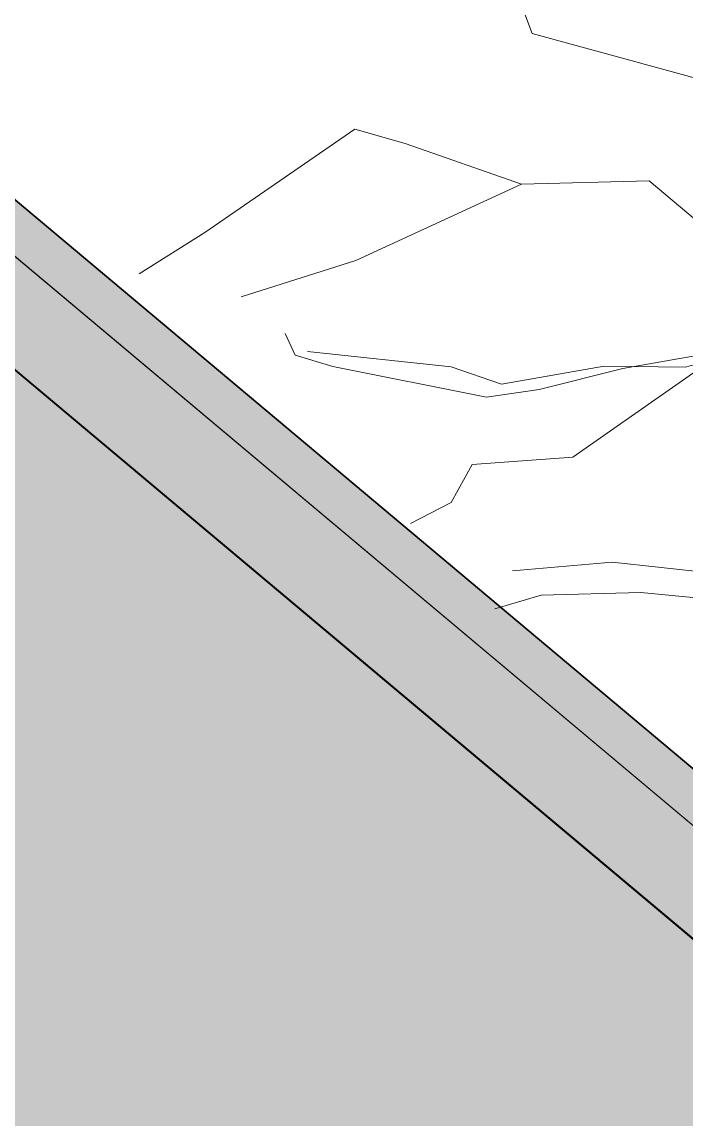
# Model space of a CAD drawing. Header units: millimetres. Extents: x -2481 to 9238, y -476 to 10647.
# Drawn here: x 4549.5 to 4702.5, y 3145.3 to 3398 of the extents above; entities that cross this region are included whole.
import ezdxf

# ---------------------------------------------------------------- set-up
doc = ezdxf.new("R2010")
doc.units = ezdxf.units.MM
for name, color, linetype, lineweight in [('A-RYS ELEWACJI', 30, 'Continuous', 35), ('B-DACHÓWKA', 250, 'Continuous', 0), ('B-materiały', 9, 'Continuous', 0), ('C-DACH CIENKA', 191, 'Continuous', 0), ('Layer1', 7, 'Continuous', 0)]:
    doc.layers.add(name, color=color, linetype=linetype, lineweight=lineweight)
doc.layers.add('B-BIAŁY ELEM', color=7, linetype='Continuous', lineweight=0, true_color=0xf0f0f0)

msp = doc.modelspace()

# ---------------------------------------------------------------- hatches: boundary and pattern name
at = {"layer": 'B-BIAŁY ELEM', "transparency": 33554687}
h = msp.add_hatch(color=256, dxfattribs=at)
h.dxf.hatch_style = 1
h.paths.add_polyline_path([(4277.23, 3544.94), (3711.87, 3075.57), (3711.87, 2656.45), (4307.87, 2656.45), (4307.87, 2756.88), (4310.39, 2756.88), (4310.39, 2753.88), (4307.87, 2753.88), (4307.87, 2656.45), (3711.87, 2656.45), (3711.87, 2753.88), (3711.87, 2656.45), (4636.87, 2656.45), (4636.87, 2671.45), (4642.23, 2671.45), (4656.87, 2671.45), (4656.87, 2906.88), (4766.87, 2906.88), (4766.87, 2671.45), (4786.87, 2671.45), (4786.87, 2656.45), (4811.87, 2656.45), (4811.87, 2730.68), (4811.83, 2730.68), (4811.83, 2731.95), (4811.83, 2783.75), (4811.83, 2783.75), (4811.83, 2785.02), (4811.83, 2836.72), (4811.83, 2836.72), (4811.83, 2837.99), (4811.83, 2889.85), (4811.83, 2889.85), (4811.83, 2891.13), (4811.83, 2942.99), (4811.83, 2942.99), (4811.83, 2944.26), (4811.83, 2996.12), (4811.68, 2996.12), (4811.68, 2997.4), (4811.68, 3096.33)])
at = {"layer": 'B-DACHÓWKA', "transparency": 33554636}
h = msp.add_hatch(color=256, dxfattribs=at)
h.dxf.hatch_style = 1
h.paths.add_polyline_path([(4261.87, 3583.94), (4261.87, 3557.83), (4876.08, 3042.45), (4876.08, 3068.53)])
h.paths.add_polyline_path([(4876.08, 3068.56), (4882.49, 3076.2), (4261.87, 3596.99), (4261.87, 3583.94)])

# ---------------------------------------------------------------- linework, layer by layer
at = {"layer": 'A-RYS ELEWACJI'}
for p, q in [((4261.87, 3596.99), (4882.5, 3076.2)), ((4261.87, 3557.83), (4876.08, 3042.45))]:
    msp.add_line(p, q, dxfattribs=at)
at = {"layer": 'B-materiały'}
for points in [[(4261.87, 3596.99), (4261.87, 3583.94), (4876.08, 3068.56), (4882.49, 3076.2), (4261.87, 3596.99)], [(4261.87, 3583.94), (4261.87, 3557.83), (4876.08, 3042.45), (4876.08, 3068.53), (4261.87, 3583.94)], [(3711.87, 3096.33), (4261.87, 3557.83), (4811.87, 3096.17), (4811.87, 2656.45), (4786.87, 2656.45), (4786.87, 2671.45), (4766.87, 2671.45), (4766.87, 2906.88), (4656.87, 2906.88), (4656.87, 2671.45), (4642.23, 2671.45), (4636.87, 2671.45), (4636.87, 2656.45), (3711.87, 2656.45), (3711.87, 2755.22), (4307.87, 2755.22), (4307.87, 2909.11), (3711.87, 2908.99), (3711.87, 3096.33)]]:
    msp.add_lwpolyline(points, dxfattribs=at)
at = {"layer": 'C-DACH CIENKA'}
msp.add_line((4261.87, 3583.94), (4876.08, 3068.53), dxfattribs=at)
at = {"layer": 'Layer1'}
for p, q in [((4667.04, 3395.31), (4662.53, 3407.15)), ((4667.04, 3395.31), (4662.53, 3407.15)), ((4667.04, 3395.31), (4662.53, 3407.15)), ((4667.04, 3395.31), (4662.53, 3407.15)), ((4667.04, 3395.31), (4662.53, 3407.15)), ((4667.04, 3395.31), (4662.53, 3407.15)), ((4667.04, 3395.31), (4662.53, 3407.15)), ((4667.04, 3395.31), (4662.53, 3407.15)), ((4715.38, 3382.06), (4667.04, 3395.31)), ((4715.38, 3382.06), (4667.04, 3395.31)), ((4715.38, 3382.06), (4667.04, 3395.31)), ((4715.38, 3382.06), (4667.04, 3395.31)), ((4715.38, 3382.06), (4667.04, 3395.31)), ((4715.38, 3382.06), (4667.04, 3395.31)), ((4715.38, 3382.06), (4667.04, 3395.31)), ((4715.38, 3382.06), (4667.04, 3395.31)), ((4626.23, 3373.27), (4591.65, 3349.43)), ((4626.23, 3373.27), (4591.65, 3349.43)), ((4626.23, 3373.27), (4591.65, 3349.43)), ((4626.23, 3373.27), (4591.65, 3349.43)), ((4626.23, 3373.27), (4591.65, 3349.43)), ((4626.23, 3373.27), (4591.65, 3349.43)), ((4626.23, 3373.27), (4591.65, 3349.43)), ((4626.23, 3373.27), (4591.65, 3349.43)), ((4637.8, 3369.97), (4626.23, 3373.27)), ((4637.8, 3369.97), (4626.23, 3373.27)), ((4637.8, 3369.97), (4626.23, 3373.27)), ((4637.8, 3369.97), (4626.23, 3373.27)), ((4637.8, 3369.97), (4626.23, 3373.27)), ((4637.8, 3369.97), (4626.23, 3373.27)), ((4637.8, 3369.97), (4626.23, 3373.27)), ((4637.8, 3369.97), (4626.23, 3373.27)), ((4664.6, 3360.59), (4637.8, 3369.97)), ((4664.6, 3360.59), (4637.8, 3369.97)), ((4664.6, 3360.59), (4637.8, 3369.97)), ((4664.6, 3360.59), (4637.8, 3369.97)), ((4664.6, 3360.59), (4637.8, 3369.97)), ((4664.6, 3360.59), (4637.8, 3369.97)), ((4664.6, 3360.59), (4637.8, 3369.97)), ((4664.6, 3360.59), (4637.8, 3369.97)), ((4694.02, 3361.33), (4664.6, 3360.59)), ((4694.02, 3361.33), (4664.6, 3360.59)), ((4694.02, 3361.33), (4664.6, 3360.59)), ((4694.02, 3361.33), (4664.6, 3360.59)), ((4694.02, 3361.33), (4664.6, 3360.59)), ((4694.02, 3361.33), (4664.6, 3360.59)), ((4694.02, 3361.33), (4664.6, 3360.59)), ((4694.02, 3361.33), (4664.6, 3360.59)), ((4706.48, 3350.87), (4694.02, 3361.33)), ((4706.48, 3350.87), (4694.02, 3361.33)), ((4706.48, 3350.87), (4694.02, 3361.33)), ((4706.48, 3350.87), (4694.02, 3361.33)), ((4706.48, 3350.87), (4694.02, 3361.33)), ((4706.48, 3350.87), (4694.02, 3361.33)), ((4706.48, 3350.87), (4694.02, 3361.33)), ((4706.48, 3350.87), (4694.02, 3361.33)), ((4664.6, 3360.59), (4626.44, 3343.03)), ((4664.6, 3360.59), (4626.44, 3343.03)), ((4664.6, 3360.59), (4626.44, 3343.03)), ((4664.6, 3360.59), (4626.44, 3343.03)), ((4664.6, 3360.59), (4626.44, 3343.03)), ((4664.6, 3360.59), (4626.44, 3343.03)), ((4664.6, 3360.59), (4626.44, 3343.03)), ((4664.6, 3360.59), (4626.44, 3343.03)), ((4591.65, 3349.43), (4576.49, 3339.9)), ((4591.65, 3349.43), (4576.49, 3339.9)), ((4591.65, 3349.43), (4576.49, 3339.9)), ((4591.65, 3349.43), (4576.49, 3339.9)), ((4591.65, 3349.43), (4576.49, 3339.9)), ((4591.65, 3349.43), (4576.49, 3339.9)), ((4591.65, 3349.43), (4576.49, 3339.9)), ((4591.65, 3349.43), (4576.49, 3339.9)), ((4626.44, 3343.03), (4600.01, 3334.67)), ((4626.44, 3343.03), (4600.01, 3334.67)), ((4626.44, 3343.03), (4600.01, 3334.67)), ((4626.44, 3343.03), (4600.01, 3334.67)), ((4626.44, 3343.03), (4600.01, 3334.67)), ((4626.44, 3343.03), (4600.01, 3334.67)), ((4626.44, 3343.03), (4600.01, 3334.67)), ((4626.44, 3343.03), (4600.01, 3334.67)), ((4612.46, 3321.24), (4610.18, 3326.21)), ((4612.46, 3321.24), (4610.18, 3326.21)), ((4612.46, 3321.24), (4610.18, 3326.21)), ((4612.46, 3321.24), (4610.18, 3326.21)), ((4612.46, 3321.24), (4610.18, 3326.21)), ((4612.46, 3321.24), (4610.18, 3326.21)), ((4612.46, 3321.24), (4610.18, 3326.21)), ((4612.46, 3321.24), (4610.18, 3326.21)), ((4702.27, 3318.46), (4729.37, 3325.6)), ((4702.27, 3318.46), (4729.37, 3325.6)), ((4702.27, 3318.46), (4729.37, 3325.6)), ((4702.27, 3318.46), (4729.37, 3325.6)), ((4702.27, 3318.46), (4729.37, 3325.6)), ((4702.27, 3318.46), (4729.37, 3325.6)), ((4702.27, 3318.46), (4729.37, 3325.6)), ((4702.27, 3318.46), (4729.37, 3325.6)), ((4621.14, 3318.58), (4612.46, 3321.24)), ((4621.14, 3318.58), (4612.46, 3321.24)), ((4621.14, 3318.58), (4612.46, 3321.24)), ((4621.14, 3318.58), (4612.46, 3321.24)), ((4621.14, 3318.58), (4612.46, 3321.24)), ((4621.14, 3318.58), (4612.46, 3321.24)), ((4621.14, 3318.58), (4612.46, 3321.24)), ((4621.14, 3318.58), (4612.46, 3321.24)), ((4615.31, 3322.03), (4648.42, 3318.55)), ((4615.31, 3322.03), (4648.42, 3318.55)), ((4615.31, 3322.03), (4648.42, 3318.55)), ((4615.31, 3322.03), (4648.42, 3318.55)), ((4615.31, 3322.03), (4648.42, 3318.55)), ((4615.31, 3322.03), (4648.42, 3318.55)), ((4615.31, 3322.03), (4648.42, 3318.55)), ((4615.31, 3322.03), (4648.42, 3318.55)), ((4711.51, 3322.28), (4676.39, 3297.73)), ((4711.51, 3322.28), (4676.39, 3297.73)), ((4711.51, 3322.28), (4676.39, 3297.73)), ((4711.51, 3322.28), (4676.39, 3297.73)), ((4711.51, 3322.28), (4676.39, 3297.73)), ((4711.51, 3322.28), (4676.39, 3297.73)), ((4711.51, 3322.28), (4676.39, 3297.73)), ((4711.51, 3322.28), (4676.39, 3297.73)), ((4711.51, 3322.28), (4687.92, 3318.1)), ((4711.51, 3322.28), (4687.92, 3318.1)), ((4711.51, 3322.28), (4687.92, 3318.1)), ((4711.51, 3322.28), (4687.92, 3318.1)), ((4711.51, 3322.28), (4687.92, 3318.1)), ((4711.51, 3322.28), (4687.92, 3318.1)), ((4711.51, 3322.28), (4687.92, 3318.1)), ((4711.51, 3322.28), (4687.92, 3318.1)), ((4656.5, 3311.57), (4621.14, 3318.58)), ((4656.5, 3311.57), (4621.14, 3318.58)), ((4656.5, 3311.57), (4621.14, 3318.58)), ((4656.5, 3311.57), (4621.14, 3318.58)), ((4656.5, 3311.57), (4621.14, 3318.58)), ((4656.5, 3311.57), (4621.14, 3318.58)), ((4656.5, 3311.57), (4621.14, 3318.58)), ((4656.5, 3311.57), (4621.14, 3318.58)), ((4648.42, 3318.55), (4660.01, 3314.53)), ((4648.42, 3318.55), (4660.01, 3314.53)), ((4648.42, 3318.55), (4660.01, 3314.53)), ((4648.42, 3318.55), (4660.01, 3314.53)), ((4648.42, 3318.55), (4660.01, 3314.53)), ((4648.42, 3318.55), (4660.01, 3314.53)), ((4648.42, 3318.55), (4660.01, 3314.53)), ((4648.42, 3318.55), (4660.01, 3314.53)), ((4660.01, 3314.53), (4683.6, 3318.71)), ((4660.01, 3314.53), (4683.6, 3318.71)), ((4660.01, 3314.53), (4683.6, 3318.71)), ((4660.01, 3314.53), (4683.6, 3318.71)), ((4660.01, 3314.53), (4683.6, 3318.71)), ((4660.01, 3314.53), (4683.6, 3318.71)), ((4660.01, 3314.53), (4683.6, 3318.71)), ((4660.01, 3314.53), (4683.6, 3318.71)), ((4687.92, 3318.1), (4668.66, 3313.31)), ((4687.92, 3318.1), (4668.66, 3313.31)), ((4687.92, 3318.1), (4668.66, 3313.31)), ((4687.92, 3318.1), (4668.66, 3313.31)), ((4687.92, 3318.1), (4668.66, 3313.31)), ((4687.92, 3318.1), (4668.66, 3313.31)), ((4687.92, 3318.1), (4668.66, 3313.31)), ((4687.92, 3318.1), (4668.66, 3313.31)), ((4683.6, 3318.71), (4702.27, 3318.46)), ((4683.6, 3318.71), (4702.27, 3318.46)), ((4683.6, 3318.71), (4702.27, 3318.46)), ((4683.6, 3318.71), (4702.27, 3318.46)), ((4683.6, 3318.71), (4702.27, 3318.46)), ((4683.6, 3318.71), (4702.27, 3318.46)), ((4683.6, 3318.71), (4702.27, 3318.46)), ((4683.6, 3318.71), (4702.27, 3318.46)), ((4668.66, 3313.31), (4656.5, 3311.57)), ((4668.66, 3313.31), (4656.5, 3311.57)), ((4668.66, 3313.31), (4656.5, 3311.57)), ((4668.66, 3313.31), (4656.5, 3311.57)), ((4668.66, 3313.31), (4656.5, 3311.57)), ((4668.66, 3313.31), (4656.5, 3311.57)), ((4668.66, 3313.31), (4656.5, 3311.57)), ((4668.66, 3313.31), (4656.5, 3311.57)), ((4676.39, 3297.73), (4653.19, 3295.99)), ((4676.39, 3297.73), (4653.19, 3295.99)), ((4676.39, 3297.73), (4653.19, 3295.99)), ((4676.39, 3297.73), (4653.19, 3295.99)), ((4676.39, 3297.73), (4653.19, 3295.99)), ((4676.39, 3297.73), (4653.19, 3295.99)), ((4676.39, 3297.73), (4653.19, 3295.99)), ((4676.39, 3297.73), (4653.19, 3295.99)), ((4653.19, 3295.99), (4648.35, 3287.28)), ((4653.19, 3295.99), (4648.35, 3287.28)), ((4653.19, 3295.99), (4648.35, 3287.28)), ((4653.19, 3295.99), (4648.35, 3287.28)), ((4653.19, 3295.99), (4648.35, 3287.28)), ((4653.19, 3295.99), (4648.35, 3287.28)), ((4653.19, 3295.99), (4648.35, 3287.28)), ((4653.19, 3295.99), (4648.35, 3287.28)), ((4648.35, 3287.28), (4639.01, 3282.4)), ((4648.35, 3287.28), (4639.01, 3282.4)), ((4648.35, 3287.28), (4639.01, 3282.4)), ((4648.35, 3287.28), (4639.01, 3282.4)), ((4648.35, 3287.28), (4639.01, 3282.4)), ((4648.35, 3287.28), (4639.01, 3282.4)), ((4648.35, 3287.28), (4639.01, 3282.4)), ((4648.35, 3287.28), (4639.01, 3282.4)), ((4662.52, 3271.52), (4685.45, 3273.53)), ((4662.52, 3271.52), (4685.45, 3273.53)), ((4662.52, 3271.52), (4685.45, 3273.53)), ((4662.52, 3271.52), (4685.45, 3273.53)), ((4662.52, 3271.52), (4685.45, 3273.53)), ((4662.52, 3271.52), (4685.45, 3273.53)), ((4662.52, 3271.52), (4685.45, 3273.53)), ((4662.52, 3271.52), (4685.45, 3273.53)), ((4685.45, 3273.53), (4712.09, 3270.61)), ((4685.45, 3273.53), (4712.09, 3270.61)), ((4685.45, 3273.53), (4712.09, 3270.61)), ((4685.45, 3273.53), (4712.09, 3270.61)), ((4685.45, 3273.53), (4712.09, 3270.61)), ((4685.45, 3273.53), (4712.09, 3270.61)), ((4685.45, 3273.53), (4712.09, 3270.61)), ((4685.45, 3273.53), (4712.09, 3270.61)), ((4669.13, 3265.94), (4658.44, 3262.8)), ((4669.13, 3265.94), (4658.44, 3262.8)), ((4669.13, 3265.94), (4658.44, 3262.8)), ((4669.13, 3265.94), (4658.44, 3262.8)), ((4669.13, 3265.94), (4658.44, 3262.8)), ((4669.13, 3265.94), (4658.44, 3262.8)), ((4669.13, 3265.94), (4658.44, 3262.8)), ((4669.13, 3265.94), (4658.44, 3262.8)), ((4692.09, 3266.51), (4669.13, 3265.94)), ((4692.09, 3266.51), (4669.13, 3265.94)), ((4692.09, 3266.51), (4669.13, 3265.94)), ((4692.09, 3266.51), (4669.13, 3265.94)), ((4692.09, 3266.51), (4669.13, 3265.94)), ((4692.09, 3266.51), (4669.13, 3265.94)), ((4692.09, 3266.51), (4669.13, 3265.94)), ((4692.09, 3266.51), (4669.13, 3265.94)), ((4715.83, 3264.24), (4692.09, 3266.51)), ((4715.83, 3264.24), (4692.09, 3266.51)), ((4715.83, 3264.24), (4692.09, 3266.51)), ((4715.83, 3264.24), (4692.09, 3266.51)), ((4715.83, 3264.24), (4692.09, 3266.51)), ((4715.83, 3264.24), (4692.09, 3266.51)), ((4715.83, 3264.24), (4692.09, 3266.51)), ((4715.83, 3264.24), (4692.09, 3266.51))]:
    msp.add_line(p, q, dxfattribs=at)

doc.saveas('drawing.dxf')
